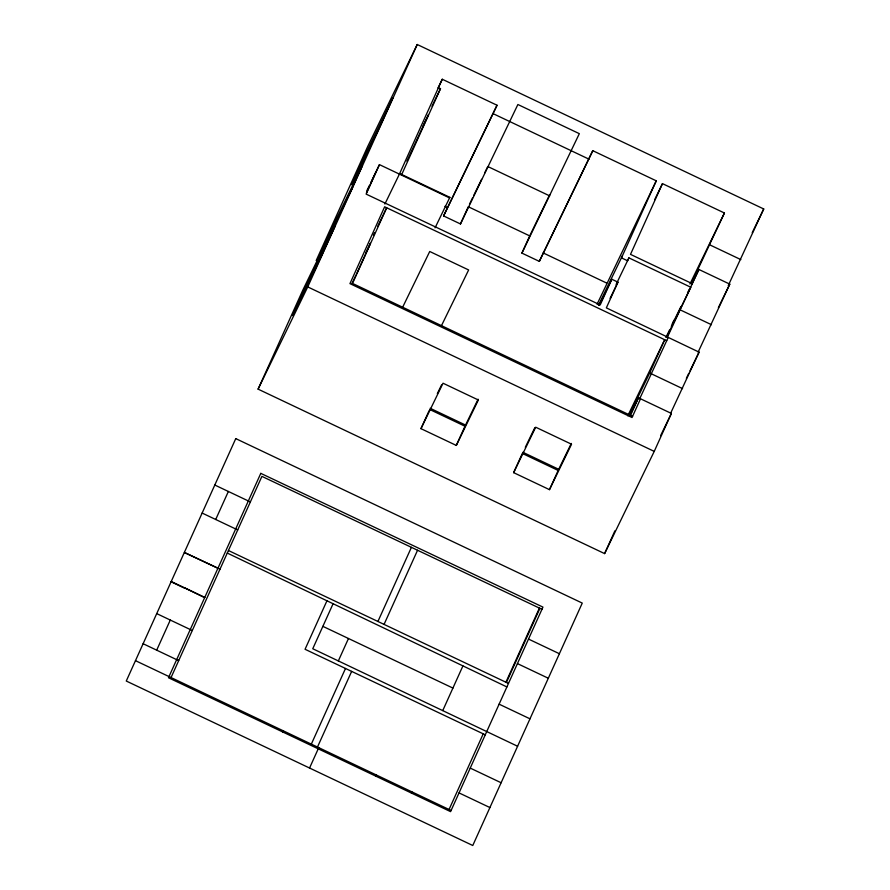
<?xml version="1.0" encoding="UTF-8"?>
<svg xmlns="http://www.w3.org/2000/svg" width="890" height="890" viewBox="0 0 890 890"><rect width="100%" height="100%" fill="white"/><g stroke="black" fill="none" stroke-linecap="round" stroke-linejoin="round"><path stroke-width="1.33" d="M629.452 416.353L638.464 397.808L671.383 413.438L654.239 451.386L604.61 553.602L258.1 389.141L302.967 289.829L352.596 187.601M349.258 194.487L362.475 165.229L316.184 260.559L367.592 146.728L417.232 44.5L763.731 208.972L728.254 285.568M258.1 389.141L307.74 286.914L417.232 44.5M156.685 650.167L170.29 620.041M204.656 597.635L184.786 587.934M215.703 519.493L228.363 491.469M366.446 192.908L374.835 174.351M375.391 173.116L376.114 171.514M399.677 173.528L449.851 197.335L449.595 197.925L379.452 164.628L366.135 194.109L600.205 304.936L611.808 279.249L617.949 282.163L606.346 307.873L699.073 352.14L670.582 413.349M171.047 677.546L261.916 476.373L541.966 609.305M666.421 337.388L690.874 287.281L628.919 257.877L627.606 260.792L621.465 257.877L656.264 180.826L592.785 150.688L539.318 261.371L521.918 253.116L579.334 133.667L517.891 104.508L460.475 223.957L443.587 215.936L497.043 105.242L442.263 79.243L399.421 174.106L384.892 204.033M356.734 273.586L370.407 243.315L365.645 253.138M401.724 174.496L440.494 88.677L438.436 87.71M443.587 215.936L497.043 105.242M460.475 223.957L468.262 206.736L529.695 235.894L521.918 253.116M326.953 600.783L305.059 649.277L485.272 734.817M333.094 603.72L312.757 648.743L517.591 746.254M282.898 732.058L283.432 730.89M420.97 428.657L443.031 383.223L478.364 399.999L456.303 445.423L420.97 428.657L429.114 410.657M338.322 660.981L348.468 638.508M311.333 744.129L345.498 668.468M317.474 747.044L351.65 671.394M309.553 768.026L318.753 747.656M539.318 261.371L592.785 150.688M456.303 445.423L465.503 425.053L430.182 408.288M377.916 621.476L411.414 547.328M384.068 624.391L417.555 550.254M375.569 776.035L376.092 774.867M513.641 472.646L535.702 427.211L571.536 444.221L549.475 489.656L513.641 472.646L522.319 453.433L558.152 470.443L571.269 443.431M597.045 304.258L656.264 180.826M691.374 283.287L724.427 212.999L662.46 183.629L630.509 254.373L692.453 283.776M442.764 710.554L462.934 665.898M411.403 793.046L411.936 791.877M549.475 489.656L558.686 469.286L522.842 452.276M505.909 682.23L539.396 608.081M449.05 809.5L483.226 733.838M506.421 682.474L539.907 608.326M630.52 415.385L638.464 397.808M629.252 415.029L649.667 372.999L664.697 339.724M672.273 323.927L673.93 320.244M640.511 398.787L632.045 417.521L349.948 283.632L384.647 206.803L666.744 340.703M668.201 337.488L639.71 398.698M667.266 337.477L698.917 269.481L729.789 284.132L698.138 352.128M604.61 553.602L614.89 530.841M366.958 190.471L369.372 185.52M370.574 183.04L379.452 164.628M438.025 87.965L442.263 79.243M432.017 106.133L440.494 88.677M423.117 125.779L428.479 114.743L406.886 161.168M373.377 235.194L374.59 232.702M377.616 226.472L386.694 207.77L352.529 283.432L632.567 416.353M351.973 283.398L356.145 274.81M435.065 227.84L449.851 197.335M402.558 307.428L429.725 251.492L468.641 269.959L441.229 326.163M469.464 204.233L472.501 198.003M473.703 195.511L481.579 179.302M484.605 173.072L487.631 166.842M437.335 393.547L441.574 384.892M529.695 235.894L549.675 194.754M478.097 399.209L464.981 426.221L429.647 409.456M525.3 447.303L534.834 427.656M598.458 305.248L622.455 255.697M599.104 305.426L611.808 279.249M654.595 199.838L662.46 183.629M616.102 284.477L628.919 257.877M610.084 298.373L617.949 282.163M689.917 284.055L724.427 212.999M627.773 415.775L664.096 340.97M665.931 337.399L669.502 330.057M671.305 326.341L680.906 306.56M687.514 292.966L689.305 289.261M691.708 284.31L698.917 269.481M752.228 232.657L763.731 208.972M718.375 307.617L729.789 284.132M686.357 378.317L688.782 373.333M689.984 370.841L699.073 352.14M660.58 435.688L671.383 413.438M176.643 659.657L178.701 660.614L143.112 643.726M217.939 568.221L184.341 552.456L219.986 569.2M493.227 113.709L588.957 159.154M709.986 244.961L740.858 259.613M488.265 166.742L549.697 195.9M680.583 310.054L711.455 324.705M444.922 206.291L447.403 207.47M543.145 252.916L606.635 283.042M649.667 372.999L682.585 388.63M307.74 286.914L654.239 451.386M214.79 485.028L250.379 501.916M528.515 639.076L559.387 653.727M202.141 513.052L237.719 529.939M517.435 663.595L548.307 678.247M228.43 550.521L508.468 683.442M499.112 704.168L529.984 718.82M322.87 626.349L452.91 688.081M171.225 581.493L204.756 597.413M171.091 581.793L184.653 588.223M156.718 613.611L192.307 630.498M470.243 768.092L501.115 782.744M459.029 792.901L489.901 807.553M135.469 660.658L451.097 810.467M227.273 553.057L506.888 686.947M235.761 438.614L126.269 681.028L472.768 845.5L582.26 603.086L235.761 438.614M306.227 285.323L292.554 315.594L321.156 256.698L334.829 226.427L306.227 285.323M364.299 156.751L351.65 184.764L380.241 125.868L392.902 97.855L364.299 156.751M260.792 473.358L168.477 677.746L450.574 811.635L542.945 607.114L260.792 473.358"/></g></svg>
